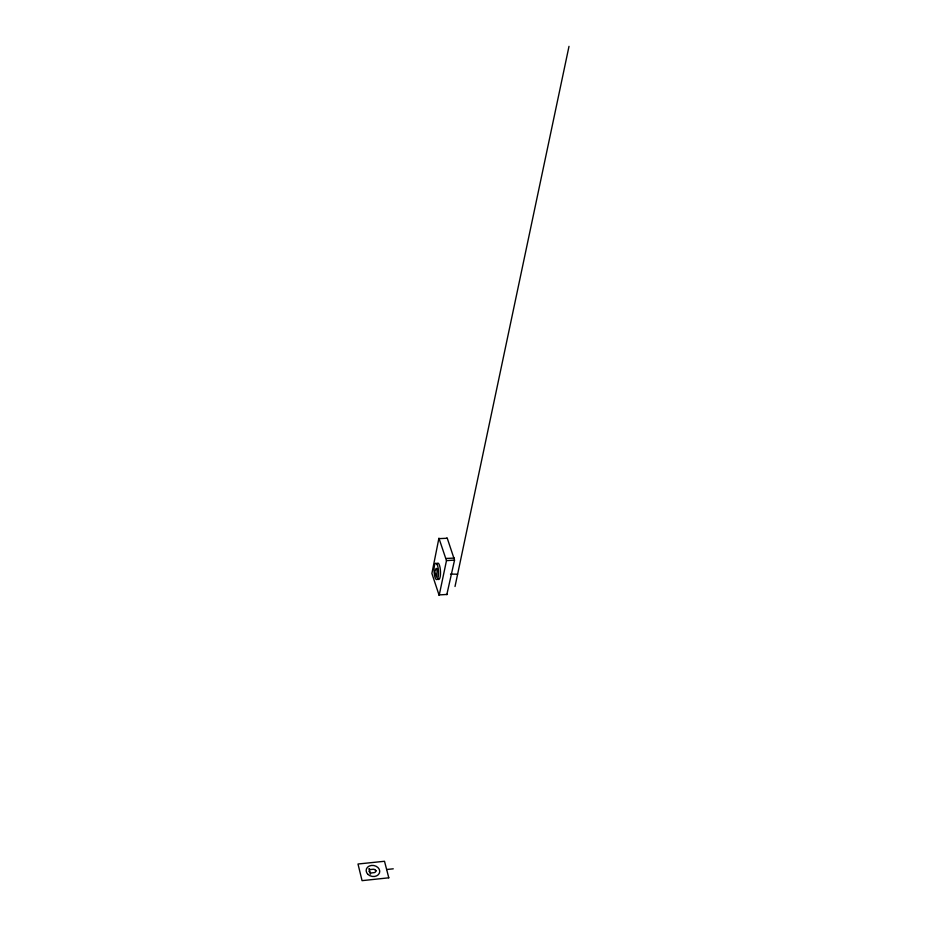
<?xml version="1.0" encoding="UTF-8"?>
<svg xmlns="http://www.w3.org/2000/svg" width="927" height="927" viewBox="0 0 927 927"><rect width="100%" height="100%" fill="white"/><g stroke="black" fill="none" stroke-linecap="round" stroke-linejoin="round"><path stroke-width="1.39" d="M435.493 573.894L435.899 575.064M446.478 560.65L438.923 538.158L431.889 573.465L439.166 595.389L446.478 560.65L454.543 560.093L447.266 538.251L446.605 538.181M436.617 568.668L436.918 569.549A2.526 0.684 87 0 1 436.988 572.608L436.652 577.266L434.751 571.716L435.817 569.201A2.526 0.684 87 0 1 436.617 568.668L436.918 569.549M446.814 594.636L454.52 560.244M455.018 586.501L569.004 46.35M369.537 870.789L368.969 871.45L369.827 871.959M375.47 870.314L376.2 870.754L375.702 871.195A2.097 1.692 11 0 1 374.044 872.655L371.043 872.967L370.371 874.138L368.992 868.611L370.197 869.572L373.187 869.271A2.097 1.692 11 0 1 375.47 870.314L375.702 871.195M386.64 869.503L393.257 868.819M438.877 594.937L447.417 594.416M446.35 558.46L454.381 558.066M439.328 538.622L447.266 538.251M450.522 574.114L457.625 574.184M436.687 564.462A8.227 2.225 87 0 1 439.595 565.644A8.227 2.225 87 0 1 440.279 576.2A8.227 2.225 87 0 1 437.59 578.633M388.795 877.811L362.063 880.65L357.996 864.01L384.508 861.276L388.795 877.811M367.961 874.404A6.848 5.516 11 0 0 379.444 873.025A6.848 5.516 11 0 0 371.426 865.447A6.848 5.516 11 0 0 367.961 874.404M434.357 565.922A8.227 2.213 87 0 0 436.2 579.445A8.227 2.213 87 0 0 438.262 568.842A8.227 2.213 87 0 0 434.357 565.922"/></g></svg>
